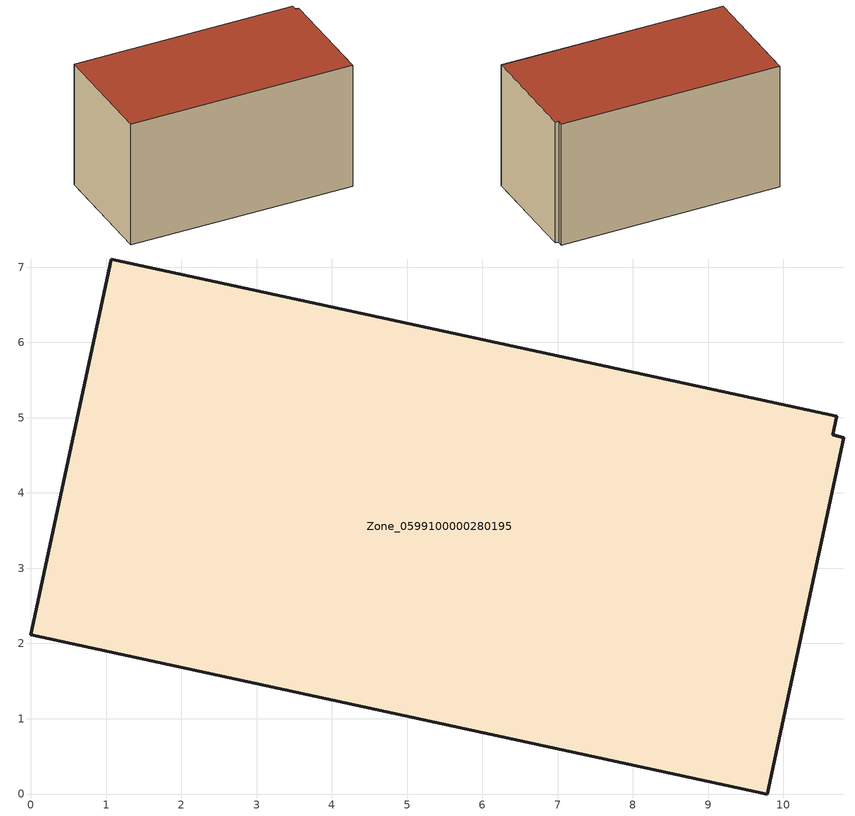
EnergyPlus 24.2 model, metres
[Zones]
Zone_0599100000280195
 floor ground (C_G): 10.71,5.02 10.66,4.77 10.8,4.74 9.79,0 0,2.12 1.07,7.11 z0
 wall outside (C_F): 10.71,5.02 1.07,7.11 0,2.12 9.79,0 10.8,4.74 10.66,4.77 10.71,5.02 z0:5.77
 roof outside (C_R): 10.66,4.77 10.71,5.02 1.07,7.11 0,2.12 9.79,0 10.8,4.74 z5.77
[BUILDING]
Pand.0599100000280195: North Axis=0; Terrain=City; Loads Convergence Tolerance Value=0.04; Temperature Convergence Tolerance Value=0.4; Solar Distribution=FullExterior; Maximum Number of Warmup Days=25; Minimum Number of Warmup Days=1
[Site:Location]
Rotterdam.The.Hague.AP_ZH_NLD Design_Conditions: Latitude=51.96; Longitude=4.45; Time Zone=1; Elevation=-4.5
[SITE:GROUNDTEMPERATURE:BUILDINGSURFACE]
18, 18, 18, 18, 18, 18, 18, 18, 18, 18, 18, 18
[MATERIAL] Thermal Absorptance=0.9; Solar Absorptance=0.7; Visible Absorptance=0.7
Name | Roughness | Thickness | Conductivity | Density | Specific Heat
G.TI.1975-1991 | MediumSmooth | 0.15 | 0.288461 | 540 | 1210
F.TI.1975-1991 | Rough | 0.3 | 0.230769 | 1920 | 840
R.TI.1975-1991 | MediumRough | 0.2 | 0.153846 | 1500 | 1000
[CONSTRUCTION]
C_G: G.TI.1975-1991
C_F: F.TI.1975-1991
C_R: R.TI.1975-1991
[ZONE]
Zone_0599100000280195: Type=1; Multiplier=1; Ceiling Height=Autocalculate; Volume=Autocalculate; Floor Area=autocalculate; Part of Total Floor Area=Yes
[ZONEINFILTRATION:DESIGNFLOWRATE]
Infil_Zone_0599100000280195: Zone or ZoneList or Space or SpaceList=Zone_0599100000280195; Schedule=AlwaysOn; Design Flow Rate Calculation Method=Flow/Area; Flow Rate per Floor Area=0.003; Constant Term Coefficient=1; Temperature Term Coefficient=0; Velocity Term Coefficient=0; Velocity Squared Term Coefficient=0
[HVACTEMPLATE:ZONE:IDEALLOADSAIRSYSTEM]
Zone_0599100000280195: Maximum Heating Supply Air Temperature=50; Minimum Cooling Supply Air Temperature=13; Maximum Heating Supply Air Humidity Ratio=0.0156; Minimum Cooling Supply Air Humidity Ratio=0.0077; Heating Limit=NoLimit; Cooling Limit=NoLimit; Dehumidification Control Type=ConstantSensibleHeatRatio; Cooling Sensible Heat Ratio=0.7; Dehumidification Setpoint=60; Humidification Control Type=None; Humidification Setpoint=30; Outdoor Air Method=None; Outdoor Air Flow Rate per Person=0.00944; Outdoor Air Flow Rate per Zone Floor Area=0; Outdoor Air Flow Rate per Zone=0; Demand Controlled Ventilation Type=None; Outdoor Air Economizer Type=NoEconomizer; Heat Recovery Type=None; Sensible Heat Recovery Effectiveness=0.7; Latent Heat Recovery Effectiveness=0.65
[ZONECONTROL:THERMOSTAT]
ThermostatControl_Zone_0599100000280195: Zone or ZoneList=Zone_0599100000280195; Control Type Schedule=DualSetpointControlType; Control 1=Thermostat_Zone_0599100000280195; Temperature Difference Between Cutout And Setpoint=0
[THERMOSTATSETPOINT:DUALSETPOINT]
Thermostat_Zone_0599100000280195: Heating Setpoint Temperature Schedule=HeatingSetpoint_Zone_0599100000280195; Cooling Setpoint Temperature Schedule=CoolingSetpoint_Zone_0599100000280195
[SCHEDULE:COMPACT]
HeatingSetpoint_Zone_0599100000280195: Through: 12/31, For: AllDays, Until: 24:00, 21
CoolingSetpoint_Zone_0599100000280195: Through: 12/31, For: AllDays, Until: 24:00, 24
DualSetpointControlType: Through: 12/31, For: AllDays, Until: 24:00, 4
AlwaysOn: Through: 12/31, For: AllDays, Until: 24:00, 1
